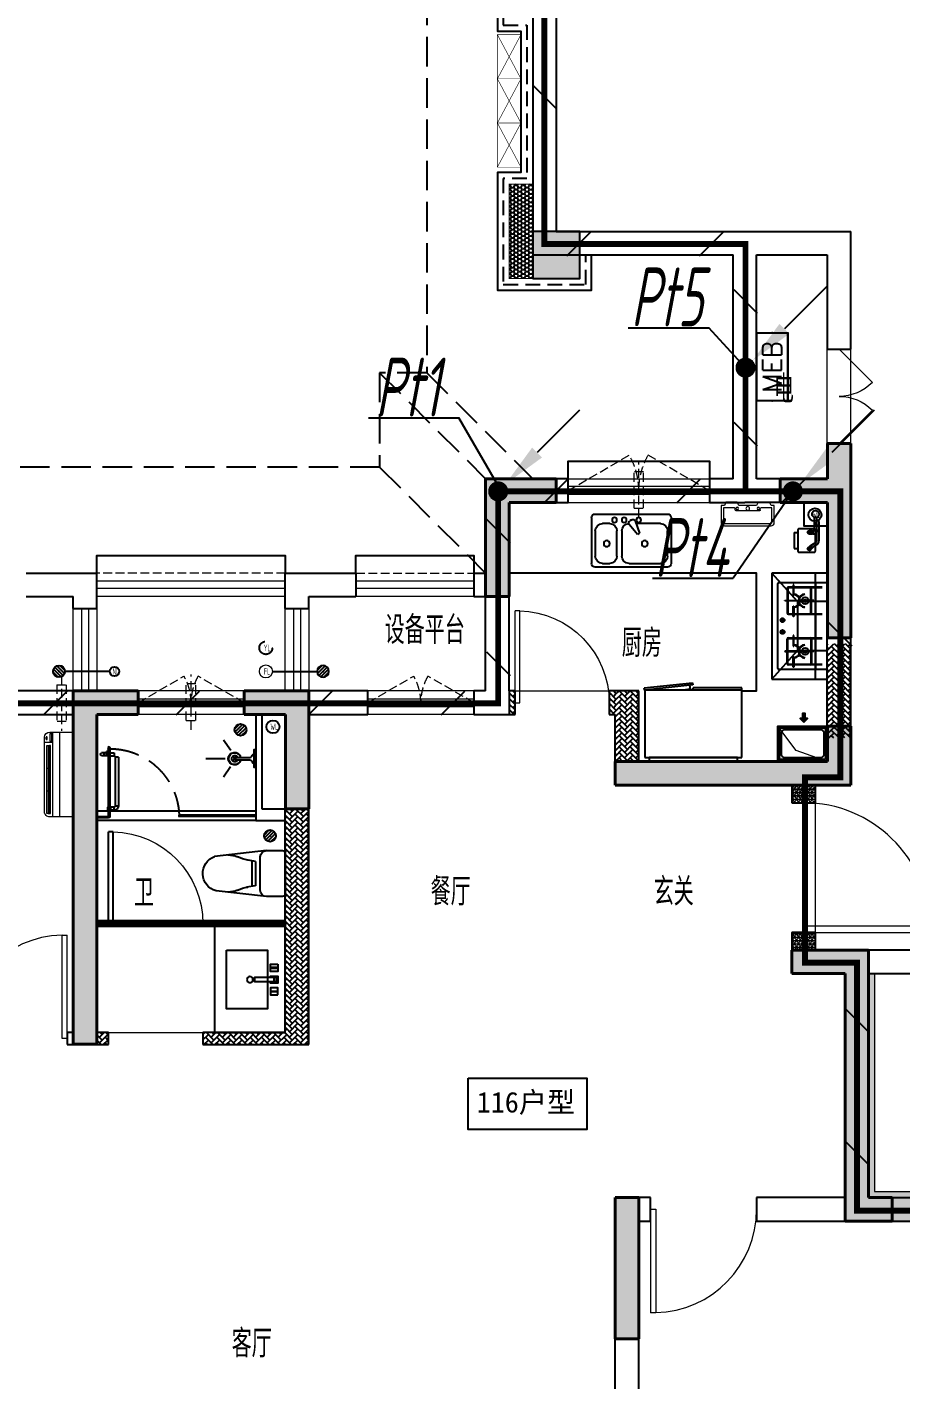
# Model space of a CAD drawing. Extents: x 3753737 to 4713801, y -857380 to 24339.
# Drawn here: x 4557557 to 4564974, y -772134 to -760651 of the extents above; entities that cross this region are included whole.
import ezdxf
from ezdxf.enums import TextEntityAlignment as Align

# ---------------------------------------------------------------- set-up
doc = ezdxf.new("R2010")
doc.units = 0
doc.header["$LTSCALE"] = 1000
doc.header["$MEASUREMENT"] = 0
for name, pattern in [('CENTER2', [1.125, 0.75, -0.125, 0.125, -0.125]), ('DASH', [0.35, 0.25, -0.1]), ('HIDDEN', [0.375, 0.25, -0.125])]:
    doc.linetypes.add(name, pattern=pattern)
doc.layers.get('0').update_dxf_attribs({"linetype": 'CONTINUOUS'})
for name, color, linetype in [('!!电气', 1, 'CONTINUOUS'), ('AH-FURNITURE', 1, 'CONTINUOUS'), ('CURTWALL', 4, 'CONTINUOUS'), ('DIM-照明', 7, 'CONTINUOUS'), ('EQUIP-照明', 3, 'CONTINUOUS'), ('IP-bath&kitchen-JOHNSON', 4, 'CONTINUOUS'), ('LVTRY', 252, 'CONTINUOUS'), ('LWIRE', 4, 'CONTINUOUS'), ('P-bath&kitchen-JOHNSON', 4, 'CONTINUOUS'), ('SHTLN', 4, 'CONTINUOUS'), ('VPIPE-中水', 122, 'CONTINUOUS'), ('VPIPE-凝结', 150, 'CONTINUOUS'), ('VPIPE-雨水', 4, 'DASH'), ('WALL', 252, 'CONTINUOUS'), ('WIRE-接地', 2, 'CONTINUOUS'), ('保温', 6, 'CONTINUOUS'), ('卫生间', 6, 'CONTINUOUS'), ('建筑-排气道', 252, 'CONTINUOUS'), ('看线', 185, 'CONTINUOUS'), ('立面-看线', 251, 'CONTINUOUS'), ('设备', 253, 'CONTINUOUS')]:
    doc.layers.add(name, color=color, linetype=linetype)
for name, color, linetype, lineweight in [('COLUMN', 252, 'CONTINUOUS', 40), ('PUB_HATCH', 8, 'CONTINUOUS', 9), ('PUB_TEXT', 7, 'CONTINUOUS', 20), ('VPIPE-废水', 31, 'TG_F', 18), ('WINDOW', 146, 'CONTINUOUS', 20), ('填充', 251, 'CONTINUOUS', 5), ('平面-栏杆', 56, 'CONTINUOUS', 15), ('平面-看线', 252, 'CONTINUOUS', 15), ('平面-空调室内机', 176, 'CONTINUOUS', 9), ('平面-空调预留孔', 252, 'CONTINUOUS', 15), ('立面-洞口示意', 252, 'CONTINUOUS', 13)]:
    doc.layers.add(name, color=color, linetype=linetype, lineweight=lineweight)
doc.styles.add('_TEL_DIM', font='SIMPLEX', dxfattribs={"width": 0.8, "height": 3.5, "bigfont": 'HZTXT'})
doc.styles.add('DIM_FONT', font='SIMPLEX', dxfattribs={"width": 0.7, "bigfont": 'GBCBIG'})
doc.styles.add('HZTXT', font='gbeitc.shx', dxfattribs={"width": 0.8, "height": 400, "bigfont": 'hztxt.shx'})
doc.styles.get("Standard").update_dxf_attribs({"font": 'gbenor.shx', "bigfont": 'gbcbig.shx'})
doc.styles.add('TG_LINETYPE', font='SIMPLEX', dxfattribs={"width": 0.8, "height": 3, "bigfont": 'HZTXT'})
doc.styles.add('黑体', font='simhei.ttf')
doc.linetypes.add('TG_F', pattern='A,2,-0.3,["F",TG_LINETYPE,S=0.1,R=0,X=-0.23,Y=-0.15],0', length=2.3)
pattern_1 = [(45, (0, 0), (0, 47.4157523), [100.584, -33.528]), (135, (23.708, 23.708), (3e-15, 47.4157523), [100.584, -33.528])]
pattern_2 = [(90, (0, 0), (-16.49778, 1e-15), [9.525, -19.05]), (210, (0, 0), (8.24889, -14.2874966), [9.525, -19.05]), (150, (6e-16, 9.525), (-8.24889, -14.2874966), [9.525, -19.05])]

# ---------------------------------------------------------------- blocks, each defined once
blk = doc.blocks.new('$lvtry$00000171')
for p, q in [((-74, 11), (-11, 74)), ((-70, -27), (27, 70)), ((-53, -53), (53, 53)), ((-27, -70), (70, 27)), ((11, -74), (74, -11))]:
    blk.add_line(p, q)
blk.add_circle((0, 0), 75)
blk.add_point((0, 0))
blk = doc.blocks.new('DSGDFGF')
blk.add_hatch(color=252).paths.add_polyline_path([(677792, 343576), (677791, 343579), (677783, 343575), (677784, 343572)])
at = {"color": 252}
for p, q in [((677781, 343575), (677793, 343580)), ((677782, 343575), (677782, 343575)), ((677782, 343575), (677784, 343572)), ((677793, 343568), (677782, 343568)), ((677793, 343567), (677782, 343567)), ((677782, 343567), (677782, 343547)), ((677782, 343559), (677784, 343558)), ((677784, 343572), (677793, 343576)), ((677787, 343578), (677787, 343539)), ((677791, 343579), (677793, 343580)), ((677791, 343579), (677793, 343576)), ((677793, 343559), (677791, 343558)), ((677792, 343567), (677792, 343545)), ((677784, 343558), (677782, 343558)), ((677791, 343558), (677793, 343558)), ((676469, 342807), (676404, 342872)), ((676472, 342832), (676429, 342875)), ((676415, 342776), (676373, 342818)), ((676441, 342779), (676376, 342844)), ((676458, 342790), (676387, 342861)), ((677752, 342860), (677792, 342860)), ((677752, 342080), (677752, 342860)), ((677792, 342080), (677792, 342860)), ((676292, 342675), (676292, 342335)), ((676452, 342700), (676317, 342700)), ((676452, 342700), (676892, 342650)), ((676505, 342363), (676505, 342647)), ((676544, 342608), (676622, 342622)), ((676544, 342608), (676544, 342402)), ((676576, 342614), (676576, 342396)), ((676317, 342310), (676452, 342310)), ((676452, 342310), (676879, 342359)), ((676544, 342402), (676622, 342388)), ((677792, 342080), (677752, 342080))]:
    blk.add_line(p, q, dxfattribs=at)
for points in [[(676792, 341855), (676442, 341855), (676442, 341356), (676792, 341356)], [(676357, 341735), (676357, 341675), (676417, 341675), (676417, 341735)], [(676412, 341708), (676412, 341702), (676362, 341702), (676362, 341708)], [(676387, 341585), (676387, 341625), (676367, 341625), (676367, 341585)], [(676387, 341625), (676387, 341585), (676552, 341585), (676552, 341625)], [(676357, 341475), (676357, 341535), (676417, 341535), (676417, 341475)], [(676412, 341502), (676412, 341508), (676362, 341508), (676362, 341502)]]:
    blk.add_lwpolyline(points, close=True, dxfattribs=at)
blk.add_lwpolyline([(676417, 341625), (676417, 341635), (676357, 341635), (676357, 341575), (676417, 341575), (676417, 341585)], dxfattribs=at)
blk.add_circle((676593, 341605), 26, dxfattribs=at)
for centre, radius, start, end in [((677781, 343574), 1, 111.5266, 175.7652), ((677801, 343574), 20.5, 177.9915, 196.9003), ((677793, 343562), 13.5, 155.1524, 208.9779), ((677782, 343574), 0.5, 112.733, 178.0542), ((677801, 343574), 19.5, 177.4658, 196.2484), ((677796, 343562), 14.6, 161.8973, 193.7147), ((677816, 343571), 24, 160.7609, 187.0487), ((677793, 343579), 0.5, 340.7609, 112.533), ((677793, 343579), 1.17, 340.0401, 112.533), ((677814, 343571), 20.6, 160.0401, 190.8473), ((677781, 343562), 13.4, 330.1502, 25.0815), ((677781, 343562), 12.4, 343.9451, 21.3478), ((677791, 343560), 9.42, 188.0154, 204.2283), ((677782, 343556), 0.5, 208.9779, 24.2283), ((677781, 343561), 11.7, 335.4186, 349.5177), ((677792, 343555), 0.5, 155.4186, 330.1502), ((676317, 342675), 25, 90, 180), ((676452, 342647), 53.3, 0, 90), ((676566, 342910), 294, 278.5172, 296.4631), ((676779, 342439), 224, 90, 111.4798), ((676840, 342506), 153, 285.0773, 70.1181), ((676317, 342335), 25, 180, 270), ((676452, 342363), 53.3, 270, 0), ((676566, 342100), 294, 63.5369, 81.4828), ((676779, 342572), 224, 248.5202, 270)]:
    blk.add_arc(centre, radius, start, end, dxfattribs=at)
at = {"color": 252, "lineweight": 13}
blk.add_arc((677772, 342080), 780, 91.4693, 180, dxfattribs=at)
at = {"color": 252, "extrusion": (0, 0, -1)}
blk.add_ellipse((676422, 342825), major_axis=(-35.4, 35.4), ratio=1, start_param=5.497787, end_param=11.780972, dxfattribs=at)
at = {"color": 252}
blk.add_open_spline([(677782, 343547), (677783, 343546), (677785, 343545), (677788, 343549), (677791, 343547), (677792, 343545)], degree=3, knots=[0, 0, 0, 0, 3.066329, 6.218313, 11.124135, 11.124135, 11.124135, 11.124135], dxfattribs=at)
blk.add_point((676422, 342825), dxfattribs=at)
at = {"layer": 'CURTWALL', "color": 252}
for p, q in [((676292, 342105), (677892, 342105)), ((676292, 342105), (676292, 342055)), ((676292, 342089), (677892, 342089)), ((676292, 342072), (677892, 342072)), ((677892, 342105), (677892, 342055)), ((676292, 342055), (677892, 342055))]:
    blk.add_line(p, q, dxfattribs=at)
at = {"layer": 'IP-bath&kitchen-JOHNSON', "color": 252}
for p, q in [((676492, 343855), (676492, 343055)), ((676542, 343855), (676542, 342955)), ((676755, 343549), (676817, 343638)), ((676542, 343554), (676542, 343407)), ((676716, 343491), (676592, 343491)), ((676716, 343470), (676592, 343470)), ((676804, 343480), (676967, 343480)), ((676756, 343412), (676817, 343323)), ((676492, 343055), (676292, 343055)), ((676542, 343035), (677892, 343035)), ((676542, 343000), (677192, 343000)), ((676542, 342990), (677192, 342990)), ((677192, 342990), (677192, 343000)), ((677892, 342990), (677792, 342990)), ((677792, 342980), (677792, 342990)), ((676542, 342955), (676292, 342955)), ((676542, 342955), (677892, 342955)), ((677892, 342980), (677792, 342980))]:
    blk.add_line(p, q, dxfattribs=at)
blk.add_lwpolyline([(676542, 343554), (676558, 343554), (676558, 343407), (676542, 343407)], dxfattribs=at)
for points in [[(676573, 343507, 0.364142), (676558, 343518, 0.020495)], [(676573, 343454, -0.364142), (676558, 343443, -0.020495)], [(676592, 343491, -0.21439), (676573, 343507, -7.649644)], [(676592, 343470, 0.214893), (676573, 343454, 7.649644)]]:
    blk.add_lwpolyline(points, format="xyb", dxfattribs=at)
blk.add_arc((676716, 343480), 10.5, 270.0085, 90.0085, dxfattribs=at)
for centre, major_axis, ratio, start_param, end_param in [((676724, 343480), (0, 53.6), 0.987577, 1.76809, 7.656688), ((676721, 343480), (0, -51), 0.990052, -1.36297, 4.504563), ((676720, 343480), (0, -26.8), 0.994812, -1.167677, 4.309269), ((676707, 343493), (-1.43, 0), 0.85, 4.712389, 10.995574), ((676707, 343468), (-1.43, 0), 0.85, -1.570796, 4.712389), ((676732, 343493), (-1.43, 0), 0.85, 4.712389, 10.995574), ((676732, 343468), (-1.43, 0), 0.85, 4.712389, 10.995574)]:
    blk.add_ellipse(centre, major_axis=major_axis, ratio=ratio, start_param=start_param, end_param=end_param, dxfattribs=at)
at = {"layer": 'LVTRY', "color": 252}
for p, q in [((676292, 341155), (676292, 342055)), ((676292, 342055), (676892, 342055)), ((676892, 342055), (676892, 341155)), ((676892, 341155), (676292, 341155))]:
    blk.add_line(p, q, dxfattribs=at)
at = {"layer": 'P-bath&kitchen-JOHNSON', "color": 252}
for p, q in [((677792, 343567), (677782, 343567)), ((677782, 343567), (677782, 342980)), ((677792, 342980), (677792, 343567)), ((677709, 343494), (677709, 343078)), ((677709, 343494), (677735, 343494)), ((677735, 343494), (677735, 343078)), ((677745, 343529), (677745, 343504)), ((677777, 343529), (677745, 343529)), ((677777, 343504), (677745, 343504)), ((677782, 343542), (677789, 343542)), ((677782, 343512), (677782, 343542)), ((677782, 343512), (677789, 343512)), ((677785, 343542), (677787, 343540)), ((677785, 343523), (677785, 343542)), ((677785, 343531), (677785, 343512)), ((677785, 343512), (677787, 343515)), ((677787, 343525), (677787, 343540)), ((677787, 343525), (677787, 343515)), ((677789, 343542), (677790, 343541)), ((677789, 343540), (677789, 343542)), ((677789, 343515), (677789, 343512)), ((677789, 343512), (677790, 343514)), ((677790, 343540), (677790, 343541)), ((677790, 343515), (677790, 343514)), ((677799, 343529), (677853, 343529)), ((677799, 343504), (677853, 343504)), ((677804, 343542), (677807, 343542)), ((677804, 343542), (677804, 343512)), ((677804, 343512), (677807, 343512)), ((677807, 343542), (677809, 343540)), ((677807, 343542), (677807, 343525)), ((677807, 343512), (677807, 343530)), ((677807, 343512), (677809, 343515)), ((677809, 343515), (677809, 343540)), ((677830, 343504), (677830, 343529)), ((677709, 343078), (677735, 343078)), ((677745, 343042), (677745, 343068)), ((677745, 343068), (677777, 343068)), ((677745, 343042), (677777, 343042)), ((677779, 343070), (677777, 343068)), ((677777, 343068), (677777, 343042)), ((677779, 343040), (677777, 343042)), ((677779, 343070), (677779, 343040)), ((677782, 343070), (677779, 343070)), ((677782, 343040), (677779, 343040)), ((677782, 343070), (677782, 343040)), ((677793, 343070), (677796, 343070)), ((677793, 343040), (677793, 343070)), ((677793, 343040), (677796, 343040)), ((677796, 343040), (677796, 343070)), ((677796, 343070), (677798, 343068)), ((677798, 343042), (677798, 343068)), ((677782, 342980), (677792, 342980))]:
    blk.add_line(p, q, dxfattribs=at)
at = {"layer": 'P-bath&kitchen-JOHNSON', "color": 252, "linetype": 'DASH'}
blk.add_arc((677779, 342978), 586, 89.7967, 179.3922, dxfattribs=at)
at = {"layer": 'P-bath&kitchen-JOHNSON', "color": 252}
blk.add_arc((677845, 343517), 15.3, 304.053, 55.9616, dxfattribs=at)
for centre, major_axis, start_param, end_param in [((677745, 343494), (0, 10.4), 0, 1.570796), ((677745, 343078), (0, 35.7), 1.570796, 3.141593), ((677745, 343078), (0, 10.4), 1.570796, 3.141593)]:
    blk.add_ellipse(centre, major_axis=major_axis, ratio=1, start_param=start_param, end_param=end_param, dxfattribs=at)
at = {"layer": 'LVTRY', "color": 252, "xscale": -0.6666666667107826, "yscale": 0.6666666667107826}
blk.add_blockref('$lvtry$00000171', (676672, 343725), dxfattribs=at)
blk = doc.blocks.new('rtyg7uyhg')
at = {"layer": 'LVTRY'}
for p, q in [((194235, 45489), (193621, 45489)), ((193590, 45458), (193590, 45069)), ((193682, 45407), (193888, 45407)), ((193896, 45430), (193858, 45326)), ((193875, 45316), (193946, 45401)), ((193926, 45440), (193940, 45432)), ((194112, 45407), (194173, 45407)), ((194265, 45069), (194265, 45458)), ((193621, 45131), (193621, 45346)), ((193858, 45326), (193875, 45316)), ((194010, 45346), (194010, 45131)), ((194051, 45131), (194051, 45346)), ((194235, 45346), (194235, 45131)), ((193621, 45039), (194235, 45039)), ((193948, 45069), (193682, 45069)), ((194173, 45069), (194112, 45069))]:
    blk.add_line(p, q, dxfattribs=at)
for centre, radius in [((193866, 45438), 20.5), ((193989, 45438), 20.5), ((194071, 45438), 20.5), ((193815, 45238), 25.6), ((194137, 45238), 25.6)]:
    blk.add_circle(centre, radius, dxfattribs=at)
for centre, radius, start, end in [((193621, 45458), 30.7, 90, 180), ((194235, 45458), 30.7, 360, 90), ((193682, 45346), 61.4, 90, 180), ((193916, 45423), 20.5, 60, 159.4623), ((193930, 45414), 20.5, 320.5377, 60), ((193948, 45346), 61.4, 360, 90), ((194112, 45346), 61.4, 90, 180), ((194173, 45346), 61.4, 360, 90), ((193682, 45131), 61.4, 180, 270), ((193948, 45131), 61.4, 270, 360), ((194112, 45131), 61.4, 180, 270), ((194173, 45131), 61.4, 270, 360), ((193621, 45069), 30.7, 180, 270), ((194235, 45069), 30.7, 270, 360)]:
    blk.add_arc(centre, radius, start, end, dxfattribs=at)
at = {"layer": 'LVTRY', "style": 'DIM_FONT', "width": 0.8, "flags": 9}
for tag in ['YSIZE', 'XSIZE']:
    blk.add_attdef(tag, (193928, 45488), '', height=0.5, rotation=90, dxfattribs=at)
blk = doc.blocks.new('A$C60D053AF')
at = {"layer": 'AH-FURNITURE', "color": 8}
for p, q in [((233, -90), (128, -90)), ((233, -110), (128, -110)), ((193, -71), (328, -71)), ((193, -91), (328, -91)), ((342, -97), (370, -143)), ((356, -83), (384, -129)), ((245, -129), (245, -122)), ((265, -129), (265, -122)), ((255, -281), (255, -251)), ((255, -281), (393, -281)), ((393, -281), (393, -251))]:
    blk.add_line(p, q, dxfattribs=at)
for points in [[(170, -68, 1), (170, -94), (193, -94), (193, -68)], [(234, -251), (414, -251, 0.414214), (424, -241), (424, -111, 0.414214), (414, -101), (234, -101, 0.414214), (224, -111), (224, -241, 0.414214)], [(268, -122), (268, -107, 0.414214), (248, -87), (233, -87), (233, -113), (242, -113), (242, -122)], [(242, -152, 1), (268, -152), (268, -129), (242, -129)], [(384, -161, 1), (402, -143), (386, -127), (368, -145)]]:
    blk.add_lwpolyline(points, format="xyb", close=True, dxfattribs=at)
for centre, radius in [((100, -100), 30), ((255, -152), 15), ((255, -152), 10), ((393, -152), 15), ((393, -152), 10)]:
    blk.add_circle(centre, radius, dxfattribs=at)
for radius in [40, 20]:
    blk.add_arc((328, -111), radius, 45, 90, dxfattribs=at)
blk = doc.blocks.new('A-Kitchen-7')
at = {"layer": 'LVTRY'}
for p, q in [((-519, 780), (-7, 834)), ((-515, 756), (-519, 780)), ((-4, 811), (-515, 756)), ((515, 756), (-515, 756)), ((-515, 756), (-515, 40)), ((-486, 761), (-485, 756)), ((-29, 767), (-112, 756)), ((-29, 767), (-35, 806)), ((-7, 834), (-4, 811)), ((515, 780), (0, 780)), ((0, 756), (0, 780)), ((515, 756), (515, 780)), ((515, 40), (515, 756)), ((-515, 40), (515, 40))]:
    blk.add_line(p, q, dxfattribs=at)
blk.add_lwpolyline([(-469, 40), (-469, 0), (469, 0), (469, 40)], close=True, dxfattribs=at)
blk = doc.blocks.new('FRSDFDGDGDRGDR')
at = {"layer": '平面-空调预留孔', "color": 252}
for p, q in [((699612, 775044), (699612, 775441)), ((699619, 775448), (699746, 775448)), ((699746, 775448), (699746, 775355)), ((699720, 775342), (699720, 775143)), ((699727, 775349), (699740, 775349)), ((699727, 775136), (699740, 775136)), ((699746, 775130), (699746, 775037)), ((699746, 775037), (699619, 775037))]:
    blk.add_line(p, q, dxfattribs=at)
blk.add_lwpolyline([(699766, 775167), (699793, 775154), (699793, 775057), (699766, 775044), (699766, 775018), (699619, 775018, -0.414214), (699593, 775044), (699593, 775441, -0.414214), (699619, 775468), (699766, 775468), (699766, 775441), (699793, 775428), (699793, 775332), (699766, 775318)], format="xyb", close=True, dxfattribs=at)
for centre, radius in [((699740, 775332), 10.6), ((699740, 775243), 15.8), ((699740, 775154), 10.6)]:
    blk.add_circle(centre, radius, dxfattribs=at)
for centre, start, end in [((699619, 775441), 90, 180), ((699727, 775342), 90, 180), ((699740, 775355), 270, 360), ((699727, 775143), 180, 270), ((699740, 775130), 0, 90), ((699619, 775044), 180, 270)]:
    blk.add_arc(centre, 6.6, start, end, dxfattribs=at)
blk = doc.blocks.new('*U136')
h = blk.add_hatch(color=5)
h.set_gradient(color1=(0, 0, 255), rotation=180, tint=1)
h.paths.add_polyline_path([(0, 0), (-6.35, -6.35), (-6.35, -2.159), (-15, -2.159), (-15, 2.159), (-6.35, 2.159), (-6.35, 6.35)])
at = {"color": 0, "linetype": 'Continuous'}
blk.add_lwpolyline([(0, 0), (-6.35, -6.35), (-6.35, -2.159), (-15, -2.159), (-15, 2.159), (-6.35, 2.159), (-6.35, 6.35)], close=True, dxfattribs=at)
blk = doc.blocks.new('GDGDRGDRGRD')
at = {"layer": 'PUB_HATCH'}
blk.add_hatch(color=252, dxfattribs=at).paths.add_polyline_path([(430320, 370174), (430320, 370444), (430180, 370444), (430180, 370429), (430285, 370429), (430305, 370409), (430305, 370209), (430285, 370189), (429965, 370189), (429945, 370209), (429945, 370409), (429965, 370429), (430070, 370429), (430070, 370444), (429930, 370444), (429930, 370174)])
at = {"layer": 'LVTRY', "color": 251}
for p, q in [((430081, 371515), (429865, 371758)), ((430335, 371758), (429865, 371758)), ((429865, 371758), (429865, 370858)), ((430235, 370858), (430235, 371758)), ((430335, 371515), (430081, 371515)), ((430081, 371515), (430081, 371100)), ((429865, 370858), (430081, 371100)), ((430081, 371100), (430335, 371100)), ((429865, 370858), (430335, 370858))]:
    blk.add_line(p, q, dxfattribs=at)
at = {"layer": 'LVTRY'}
for p, q in [((429915, 370948), (429915, 371668)), ((429925, 371678), (430325, 371678)), ((429995, 371628), (429995, 371418)), ((430000, 371628), (430000, 371418)), ((430290, 371638), (430005, 371638)), ((430290, 371633), (430005, 371633)), ((430045, 371658), (430045, 371568)), ((430050, 371658), (430045, 371658)), ((430050, 371568), (430050, 371658)), ((430195, 371418), (430195, 371628)), ((430200, 371418), (430200, 371628)), ((430235, 371668), (430235, 370948)), ((429975, 371526), (430102, 371526)), ((429975, 371521), (429975, 371526)), ((430102, 371521), (429975, 371521)), ((430045, 371568), (430050, 371568)), ((430045, 371388), (430045, 371478)), ((430045, 371478), (430050, 371478)), ((430050, 371478), (430050, 371388)), ((430220, 371526), (430092, 371526)), ((430092, 371526), (430092, 371521)), ((430092, 371521), (430220, 371521)), ((430102, 371526), (430102, 371521)), ((430220, 371521), (430220, 371526)), ((430235, 371100), (430235, 371515)), ((429935, 371358), (429974, 371358)), ((429955, 371339), (429955, 371378)), ((430005, 371413), (430290, 371413)), ((430005, 371408), (430290, 371408)), ((430050, 371388), (430045, 371388)), ((429935, 371258), (429974, 371258)), ((429955, 371239), (429955, 371278)), ((429995, 370988), (429995, 371198)), ((430000, 370988), (430000, 371198)), ((430005, 371208), (430290, 371208)), ((430005, 371203), (430290, 371203)), ((430045, 371228), (430045, 371138)), ((430050, 371228), (430045, 371228)), ((430045, 371138), (430050, 371138)), ((430050, 371138), (430050, 371228)), ((430195, 371198), (430195, 370988)), ((430200, 371198), (430200, 370988)), ((430102, 371096), (429975, 371096)), ((429975, 371096), (429975, 371091)), ((429975, 371091), (430102, 371091)), ((430045, 370958), (430045, 371048)), ((430045, 371048), (430050, 371048)), ((430050, 371048), (430050, 370958)), ((430092, 371091), (430092, 371096)), ((430092, 371096), (430220, 371096)), ((430220, 371091), (430092, 371091)), ((430102, 371091), (430102, 371096)), ((430220, 371096), (430220, 371091)), ((430325, 370938), (429925, 370938)), ((430290, 370983), (430005, 370983)), ((430290, 370978), (430005, 370978)), ((430050, 370958), (430045, 370958))]:
    blk.add_line(p, q, dxfattribs=at)
at = {"layer": 'LVTRY', "color": 252}
for p, q in [((430070, 370429), (430070, 370444)), ((430180, 370429), (430180, 370444))]:
    blk.add_line(p, q, dxfattribs=at)
at = {"layer": 'LVTRY'}
blk.add_lwpolyline([(429609, 370758), (429735, 370758), (429735, 371758), (427635, 371758)], dxfattribs=at)
at = {"layer": 'LVTRY', "color": 252}
for points in [[(430335, 370159), (429915, 370159), (429915, 370459), (430335, 370459)], [(430320, 370174), (429930, 370174), (429930, 370444), (430320, 370444)], [(429965, 370429), (430285, 370429), (430305, 370409), (430305, 370209), (430285, 370189), (429965, 370189), (429945, 370209), (429945, 370409), (429965, 370429)]]:
    blk.add_lwpolyline(points, close=True, dxfattribs=at)
at = {"layer": 'LVTRY'}
for centre, radius in [((430147, 371523), 29.7), ((430147, 371523), 11.7), ((429955, 371358), 17), ((429955, 371258), 17), ((430147, 371093), 29.7), ((430147, 371093), 11.7)]:
    blk.add_circle(centre, radius, dxfattribs=at)
for centre, radius, start, end in [((429925, 371668), 10, 90, 180), ((430005, 371628), 10, 90, 180), ((430005, 371628), 5, 90, 180), ((430047, 371523), 56.7, 2.2742, 87.7258), ((430147, 371523), 56.7, 92.2742, 177.7258), ((430190, 371628), 10, 0, 90), ((430190, 371628), 5, 0, 90), ((430225, 371668), 10, 0, 90), ((430047, 371523), 52.2, 2.4704, 87.5296), ((430047, 371523), 56.7, 272.2742, 357.7258), ((430047, 371523), 52.2, 272.4704, 357.5296), ((430147, 371523), 56.7, 182.2742, 267.7258), ((430147, 371523), 52.2, 92.4704, 177.5296), ((430147, 371523), 52.2, 182.4704, 267.5296), ((430005, 371418), 10, 180, 270), ((430005, 371418), 5, 180, 270), ((430190, 371418), 5, 270, 0), ((430190, 371418), 10, 270, 0), ((430005, 371198), 10, 90, 180), ((430005, 371198), 5, 90, 180), ((430047, 371093), 56.7, 2.2742, 87.7258), ((430047, 371093), 52.2, 2.4704, 87.5296), ((430147, 371093), 56.7, 92.2742, 177.7258), ((430147, 371093), 52.2, 92.4704, 177.5296), ((430190, 371198), 10, 0, 90), ((430190, 371198), 5, 0, 90), ((430047, 371093), 56.7, 272.2742, 357.7258), ((430047, 371093), 52.2, 272.4704, 357.5296), ((430147, 371093), 56.7, 182.2742, 267.7258), ((430147, 371093), 52.2, 182.4704, 267.5296), ((429925, 370948), 10, 180, 270), ((430005, 370988), 10, 180, 270), ((430005, 370988), 5, 180, 270), ((430190, 370988), 5, 270, 0), ((430190, 370988), 10, 270, 0), ((430225, 370948), 10, 270, 0)]:
    blk.add_arc(centre, radius, start, end, dxfattribs=at)
at = {"layer": '立面-洞口示意', "color": 252}
blk.add_lwpolyline([(430335, 370159), (430071, 370253), (429915, 370459)], dxfattribs=at)
at = {"xscale": -1, "rotation": 270}
blk.add_blockref('FRSDFDGDGDRGDR', (-345583, -327434), dxfattribs=at)
at = {"rotation": 270}
blk.add_blockref('A$C60D053AF', (430335, 372358), dxfattribs=at)
at = {"xscale": -1}
blk.add_blockref('rtyg7uyhg', (622600, 326770), dxfattribs=at)
at = {"layer": 'LVTRY', "color": 1, "extrusion": (0, 0, -1), "xscale": -0.7999999999883585, "yscale": 0.7999999999883585, "zscale": -0.7999999999883585}
blk.add_blockref('A-Kitchen-7', (-429197, 370159), dxfattribs=at)
at = {"layer": '建筑-排气道', "xscale": -5, "yscale": 5, "zscale": 5, "rotation": 90}
blk.add_blockref('*U136', (430135, 370491), dxfattribs=at)
blk = doc.blocks.new('GFDGFSDFGD')
at = {"layer": 'PUB_HATCH'}
for points in [[(431617, 374624), (431617, 373474), (431817, 373474), (431817, 375124), (431617, 375124), (431617, 374824), (431217, 374824), (431217, 374624)], [(429316, 374824), (428717, 374824), (428717, 373824), (428917, 373824), (428917, 374624), (429316, 374624)], [(425767, 373024), (425217, 373024), (425217, 370024), (425417, 370024), (425417, 372824), (425767, 372824)], [(426667, 373024), (426667, 372824), (427017, 372824), (427017, 372024), (427217, 372024), (427217, 373024)], [(429816, 372423), (429817, 372224), (431817, 372224), (431817, 372724), (431617, 372724), (431617, 372424), (430017, 372424)], [(431967, 370824), (431317, 370824), (431317, 370624), (431767, 370624), (431767, 368524), (432167, 368524), (432167, 368724), (431967, 368724)], [(429817, 368724), (429817, 367524), (430017, 367524), (430017, 368724)]]:
    blk.add_hatch(color=256, dxfattribs=at).paths.add_polyline_path(points)
at = {"layer": 'COLUMN', "color": 252}
for p, q in [((431817, 375124), (431617, 375124)), ((431617, 375124), (431617, 374824)), ((431817, 373474), (431817, 375124)), ((429316, 374824), (428717, 374824)), ((428717, 374824), (428717, 373824)), ((429316, 374624), (429316, 374824)), ((431617, 374824), (431217, 374824)), ((431217, 374824), (431217, 374624)), ((428917, 373824), (428917, 374624)), ((428917, 374624), (429316, 374624)), ((431217, 374624), (431617, 374624)), ((431617, 374624), (431617, 373474)), ((428717, 373824), (428917, 373824)), ((431617, 373474), (431817, 373474)), ((425767, 373024), (425217, 373024)), ((425217, 373024), (425217, 370024)), ((425767, 372824), (425767, 373024)), ((426667, 373024), (426667, 372824)), ((427217, 373024), (426667, 373024)), ((427217, 372024), (427217, 373024)), ((425417, 370024), (425417, 372824)), ((425417, 372824), (425767, 372824)), ((426667, 372824), (427017, 372824)), ((427017, 372824), (427017, 372024)), ((431817, 372724), (431617, 372724)), ((431617, 372724), (431617, 372424)), ((431817, 372224), (431817, 372724)), ((430017, 372424), (429816, 372423)), ((429816, 372423), (429817, 372224)), ((431617, 372424), (430017, 372424)), ((429817, 372224), (431817, 372224)), ((427017, 372024), (427217, 372024)), ((431967, 370824), (431317, 370824)), ((431317, 370824), (431317, 370624)), ((431967, 368724), (431967, 370824)), ((431317, 370624), (431767, 370624)), ((431767, 370624), (431767, 368524)), ((425217, 370024), (425417, 370024)), ((429817, 368724), (429817, 367524)), ((430017, 368724), (429817, 368724)), ((430017, 367524), (430017, 368724)), ((432167, 368724), (431967, 368724)), ((432167, 368524), (432167, 368724)), ((431767, 368524), (432167, 368524)), ((429817, 367524), (430017, 367524))]:
    blk.add_line(p, q, dxfattribs=at)
blk = doc.blocks.new('GDFGDGRD')
at = {"layer": '保温', "linetype": 'ByBlock', "ltscale": 10}
h = blk.add_hatch(dxfattribs=at)
h.set_pattern_fill('AR-HBONE', color=251, scale=55)
h.set_pattern_definition(pattern_1)
h.paths.add_polyline_path([(431617, 372624), (431817, 372624), (431817, 373424), (431617, 373424)])
h = blk.add_hatch(dxfattribs=at)
h.set_pattern_fill('AR-HBONE', color=251, scale=55)
h.set_pattern_definition(pattern_1)
h.paths.add_polyline_path([(428967, 372824), (428967, 373024), (428917, 373024), (428917, 372824)])
h = blk.add_hatch(dxfattribs=at)
h.set_pattern_fill('AR-HBONE', color=251, scale=55)
h.set_pattern_definition(pattern_1)
h.paths.add_polyline_path([(429817, 372824), (429817, 373024), (429767, 373024), (429767, 372824)])
h = blk.add_hatch(dxfattribs=at)
h.set_pattern_fill('AR-HBONE', color=251, scale=55)
h.set_pattern_definition(pattern_1)
h.paths.add_polyline_path([(430018, 372424), (430017, 373024), (429817, 373024), (429818, 372424)])
at = {"layer": '保温', "linetype": 'Continuous', "ltscale": 10}
h = blk.add_hatch(dxfattribs=at)
h.set_pattern_fill('HEX', color=251, scale=10, angle=90, style=0)
h.set_pattern_definition(pattern_2)
h.paths.add_polyline_path([(431317, 372074), (431517, 372074), (431517, 372224), (431317, 372224)])
at = {"layer": '保温', "linetype": 'ByBlock', "ltscale": 10}
h = blk.add_hatch(dxfattribs=at)
h.set_pattern_fill('AR-HBONE', color=251, scale=55)
h.set_pattern_definition(pattern_1)
h.paths.add_polyline_path([(427217, 370024), (427217, 372024), (427017, 372024), (427017, 370024)])
at = {"layer": '保温', "linetype": 'Continuous', "ltscale": 10}
h = blk.add_hatch(dxfattribs=at)
h.set_pattern_fill('HEX', color=251, scale=10, angle=90, style=0)
h.set_pattern_definition(pattern_2)
h.paths.add_polyline_path([(431317, 370824), (431517, 370824), (431517, 370974), (431317, 370974)])
at = {"layer": '保温', "linetype": 'ByBlock', "ltscale": 10}
h = blk.add_hatch(dxfattribs=at)
h.set_pattern_fill('AR-HBONE', color=251, scale=55)
h.set_pattern_definition(pattern_1)
h.paths.add_polyline_path([(425517, 370024), (425517, 370124), (425417, 370124), (425417, 370024)])
h = blk.add_hatch(dxfattribs=at)
h.set_pattern_fill('AR-HBONE', color=251, scale=55)
h.set_pattern_definition(pattern_1)
h.paths.add_polyline_path([(427017, 370024), (427017, 370124), (426317, 370124), (426317, 370024)])
at = {"layer": '保温', "linetype": 'Continuous', "ltscale": 10}
h = blk.add_hatch(dxfattribs=at)
h.set_pattern_fill('HEX', color=251, scale=10, angle=90, style=0)
h.set_pattern_definition([(90, (-70765.891, -151624.736), (-16.49778, 1e-15), [9.525, -19.05]), (210, (-70765.891, -151624.736), (8.24889, -14.2874966), [9.525, -19.05]), (150, (-70765.891, -151615.211), (-8.24889, -14.2874966), [9.525, -19.05])])
h.paths.add_polyline_path([(434067, 368524), (434067, 368724), (432167, 368724), (432167, 368524)])
at = {"layer": '保温', "color": 251, "linetype": 'ByBlock', "ltscale": 10}
blk.add_line((428917, 373024), (428917, 372824), dxfattribs=at)
blk = doc.blocks.new('A$C001338C2')
at = {"color": 8}
for p, q in [((845, 304), (55, 304)), ((109, 215), (109, 304)), ((0, 249), (0, 22)), ((900, 22), (900, 249)), ((22, 0), (878, 0))]:
    blk.add_line(p, q, dxfattribs=at)
at = {"color": 8, "lineweight": 5}
for p, q in [((900, 215), (0, 215)), ((865, 279), (144, 279)), ((144, 279), (144, 266)), ((387, 279), (144, 279)), ((144, 279), (144, 253)), ((144, 266), (865, 266)), ((144, 240), (144, 253)), ((144, 253), (865, 253)), ((865, 240), (144, 240)), ((387, 240), (387, 279)), ((622, 240), (387, 240)), ((865, 279), (622, 279)), ((622, 279), (622, 240)), ((865, 253), (865, 279)), ((865, 266), (865, 240)), ((900, 143), (0, 143))]:
    blk.add_line(p, q, dxfattribs=at)
at = {"color": 8}
for points in [[(73, 275), (57, 275, -0.414214), (51, 281), (51, 283, -0.414214), (57, 289), (73, 289, -0.414214), (79, 283), (79, 281, -0.414214)], [(89, 226), (22, 226, -0.414214), (17, 232), (17, 243, -0.414214), (22, 249), (89, 249, -0.414214), (95, 243), (95, 232, -0.414214)]]:
    blk.add_lwpolyline(points, format="xyb", close=True, dxfattribs=at)
for centre, radius, start, end in [((55, 249), 55, 90, 180), ((845, 249), 55, 360, 90), ((22, 22), 22, 180, 270), ((878, 22), 22, 270, 360)]:
    blk.add_arc(centre, radius, start, end, dxfattribs=at)
blk = doc.blocks.new('dongkong')
at = {"layer": '平面-空调预留孔', "color": 8, "linetype": 'HIDDEN', "ltscale": 0.3}
for p, q in [((-603836, 210821), (-603836, 210511)), ((-603836, 210821), (-603756, 210821)), ((-603796, 210900), (-603796, 210431)), ((-603756, 210821), (-603756, 210511))]:
    blk.add_line(p, q, dxfattribs=at)
blk.add_lwpolyline([(-603756, 210511), (-603836, 210511)], dxfattribs=at)
blk = doc.blocks.new('A$C148B7D8E')
at = {"layer": '卫生间', "color": 252, "linetype": 'DASH'}
for p, q in [((7300, 10800), (8200, 9900)), ((7700, 10800), (8600, 9900)), ((7300, 10000), (8200, 9100))]:
    blk.add_line(p, q, dxfattribs=at)
blk.add_lwpolyline([(16100, 14000), (16100, 15400), (7700, 15400), (7700, 10800), (7300, 10800), (7300, 10000), (900, 10000), (900, 9000), (-900, 9000), (-900, -900), (1750, -900), (1750, -2100), (23450, -2100), (23450, -900), (25100, -900)], dxfattribs=at)
blk = doc.blocks.new('A$C028C60F5')
at = {"color": 252}
blk.add_lwpolyline([(400, 0), (0, 0), (0, -400), (400, -400)], close=True, dxfattribs=at)
at = {"layer": 'PUB_HATCH', "color": 252}
blk.add_solid([(0, -400), (400, -400), (0, 0), (400, 0)], dxfattribs=at)
blk = doc.blocks.new('A$C3EFA6995')
for p in [(9700, 100), (9700, -2400), (15900, -2400)]:
    blk.add_blockref('A$C028C60F5', p)
at = {"xscale": -1}
blk.add_blockref('A$C028C60F5', (16300, 100), dxfattribs=at)
blk = doc.blocks.new('$DorLib2D$00000001')
for p, q in [((0.45, 0.975), (0.5, 0.975)), ((0.45, 0), (0.45, 0.975)), ((0.5, 0), (0.5, 0.975)), ((0.5, 0), (0.45, 0))]:
    blk.add_line(p, q)
at = {"lineweight": 13}
blk.add_arc((0.475, 0), 0.975, 91.4693, 180, dxfattribs=at)
blk = doc.blocks.new('$WINLIB2D$00000001')
at = {"color": 0}
for points in [[(-0.5, 0.5), (-0.5, -0.5)], [(-0.5, 0.5), (0.5, 0.5)], [(0.5, -0.5), (0.5, 0.5)], [(0.5, 0.1667), (-0.5, 0.1667)], [(0.5, -0.1667), (-0.5, -0.1667)], [(-0.5, -0.5), (0.5, -0.5)]]:
    blk.add_lwpolyline(points, dxfattribs=at)
blk = doc.blocks.new('$DorLib2D$00000116')
at = {"color": 0}
for p, q in [((-0.5, 0), (-0.146, 0.354)), ((0.5, 0), (0.146, 0.354))]:
    blk.add_line(p, q, dxfattribs=at)
for centre, start, end in [((-0.5, 0), 0, 45), ((0.5, 0), 135, 180)]:
    blk.add_arc(centre, 0.5, start, end, dxfattribs=at)
blk = doc.blocks.new('A$C66B635E3')
at = {"layer": '填充'}
h = blk.add_hatch(dxfattribs=at)
h.set_pattern_fill('隔热材料02', color=252, scale=100, style=0)
h.set_pattern_definition([(0, (-1161708.397, -603838.63), (0, 50), []), (0, (-1161708.397, -603821.964), (0, 50), []), (270, (-1161664.656, -603813.333), (50, -9e-15), [5.01775, -44.98225]), (270, (-1161702.115, -603813.333), (50, -9e-15), [5.01775, -44.98225]), (90, (-1161676.603, -603847.26), (-50, 3e-15), [5.01775, -44.98225]), (90, (-1161690.17, -603847.26), (-50, 3e-15), [5.01775, -44.98225]), (180, (-1161658.373, -603855.3), (-6e-15, -50), [50.02425, 0.02425]), (135, (-1161672.33, -603852.79), (3e-15, 49.99987405), [4.268, -66.44275]), (116.56505, (-1161625.348, -603849.77), (0.00011283, 49.99993342), [2.805, -108.9985]), (116.56505, (-1161675.348, -603849.77), (0.00011283, 49.99993342), [2.805, -108.9985]), (153.43495, (-1161617.313, -603855.298), (-0.0001128, 49.9999334), [5.61, -106.1935]), (153.43495, (-1161667.313, -603855.298), (-0.0001128, 49.9999334), [5.61, -106.1935]), (63.43495, (-1161626.603, -603842.244), (-0.00011283, 49.99993342), [26.714, -85.0895]), (63.43495, (-1161676.603, -603842.244), (-0.00011283, 49.99993342), [26.714, -85.0895]), (116.56505, (-1161614.656, -603813.333), (0.00011283, 49.99993342), [2.805, -108.9985]), (116.56505, (-1161664.656, -603813.333), (0.00011283, 49.99993342), [2.805, -108.9985]), (135, (-1161665.91, -603810.824), (3e-15, 49.99987405), [4.268, -66.44275]), (153.43495, (-1161618.93, -603807.806), (-0.0001128, 49.9999334), [5.61, -106.1935]), (153.43495, (-1161668.93, -603807.806), (-0.0001128, 49.9999334), [5.61, -106.1935]), (45, (-1161700.86, -603810.824), (0, 49.99987405), [4.268, -66.44275]), (63.43495, (-1161652.115, -603813.333), (-0.00011283, 49.99993342), [2.805, -108.9985]), (63.43495, (-1161702.115, -603813.333), (-0.00011283, 49.99993342), [2.805, -108.9985]), (26.56505, (-1161647.842, -603807.806), (0.0001128, 49.9999334), [5.61, -106.1935]), (26.56505, (-1161697.842, -603807.806), (0.0001128, 49.9999334), [5.61, -106.1935]), (116.56505, (-1161640.168, -603842.244), (0.00011283, 49.99993342), [26.714, -85.0895]), (116.56505, (-1161690.168, -603842.244), (0.00011283, 49.99993342), [26.714, -85.0895]), (45, (-1161694.44, -603852.79), (0, 49.99987405), [4.268, -66.44275]), (63.43495, (-1161641.422, -603849.77), (-0.00011283, 49.99993342), [2.805, -108.9985]), (63.43495, (-1161691.422, -603849.77), (-0.00011283, 49.99993342), [2.805, -108.9985]), (26.56505, (-1161649.46, -603855.298), (0.0001128, 49.9999334), [5.61, -106.1935]), (26.56505, (-1161699.46, -603855.298), (0.0001128, 49.9999334), [5.61, -106.1935])])
h.paths.add_polyline_path([(13600, 6800), (13650, 6800), (13650, 4900), (11350, 4900), (11350, 6800), (11400, 6800), (11400, 4950), (13600, 4950)])
at = {"layer": '立面-看线'}
h = blk.add_hatch(dxfattribs=at)
h.set_pattern_fill('HONEY', color=252, scale=13)
h.set_pattern_definition([(0, (-420616.579, -519516.725), (30.95625, 17.872595), [20.6375, -41.275]), (120, (-420616.579, -519516.725), (-30.9562463, 17.8726014), [20.6375, -41.275]), (60, (-420616.579, -519516.725), (3.7e-06, 35.7451964), [-41.275, 20.6375])])
h.paths.add_polyline_path([(8500, 12900), (8500, 12900), (8500, 13500), (8300.6, 13500), (8300.6, 12700), (8500, 12700)])
at = {"color": 252, "const_width": 8}
blk.add_lwpolyline([(8500, 13500), (8300, 13500), (8300, 12700), (8900, 12700), (8900, 12900)], dxfattribs=at)
at = {"color": 252}
blk.add_lwpolyline([(7952.9, 5913.6), (8958.9, 5913.6), (8958.9, 5477.6), (7952.9, 5477.6)], close=True, dxfattribs=at)
at = {"layer": 'IP-bath&kitchen-JOHNSON', "color": 252}
blk.add_lwpolyline([(10800, 10800), (10800, 10600), (11000, 10600)], dxfattribs=at)
at = {"layer": 'VPIPE-中水', "color": 252, "linetype": 'Continuous'}
for centre in [(10894.8, 10695), (6294.8, 8895)]:
    blk.add_circle(centre, 55, dxfattribs=at)
at = {"layer": 'VPIPE-凝结', "color": 252, "ltscale": 0.1}
for p, q in [((4910, 9365.5), (4530, 9365.5)), ((6290, 9365.5), (6670, 9365.5))]:
    blk.add_line(p, q, dxfattribs=at)
at = {"layer": 'VPIPE-凝结', "color": 252}
blk.add_circle((4950, 9365.5), 40, dxfattribs=at)
at = {"layer": 'VPIPE-废水', "color": 252}
blk.add_circle((6235, 9365), 55, dxfattribs=at)
at = {"layer": 'VPIPE-雨水', "color": 252}
blk.add_circle((6235, 9565), 55, dxfattribs=at)
at = {"layer": 'WALL', "color": 252}
for p, q in [((8500, 15600), (8500, 12900)), ((8700, 15400), (8700, 13100)), ((8700, 13100), (10300, 13100)), ((10300, 13100), (11200, 13100)), ((11200, 12100), (11200, 13100)), ((8500, 12900), (10200, 12900)), ((10200, 11000), (10200, 12900)), ((10400, 11000), (10400, 12900)), ((10400, 12900), (11000, 12900)), ((11000, 12900), (11000, 12100)), ((11000, 12100), (11200, 12100)), ((11200, 11300), (11000, 11300)), ((11000, 11300), (11000, 11000)), ((11200, 10900), (11200, 11300)), ((8100, 10200), (8100, 11000)), ((8800, 11000), (8100, 11000)), ((8800, 10800), (8800, 11000)), ((10200, 11000), (10000, 11000)), ((10000, 11000), (10000, 10800)), ((11000, 11000), (10400, 11000)), ((8300, 10100), (8300, 10800)), ((8300, 10800), (8800, 10800)), ((10000, 10800), (10300, 10800)), ((11000, 10800), (10300, 10800)), ((11000, 8600), (11000, 10800)), ((11200, 8500), (11200, 10900)), ((4200, 10200), (4800, 10200)), ((4800, 9900), (4800, 10200)), ((6400, 10200), (7000, 10200)), ((6400, 9900), (6400, 10200)), ((7000, 10200), (7000, 10000)), ((8000, 10200), (8100, 10200)), ((8000, 10200), (8000, 10000)), ((4200, 10000), (4600, 10000)), ((4600, 9900), (4600, 10000)), ((6600, 10000), (7000, 10000)), ((6600, 9900), (6600, 10000)), ((8000, 10000), (8100, 10000)), ((8100, 9200), (8100, 10000)), ((8300, 9200), (8300, 10100)), ((4600, 9900), (4800, 9900)), ((6400, 9900), (6600, 9900)), ((4700, 9200), (4000, 9200)), ((5150, 9200), (4700, 9200)), ((5150, 9000), (5150, 9200)), ((6500, 9200), (6050, 9200)), ((6050, 9200), (6050, 9000)), ((7100, 9200), (6500, 9200)), ((7100, 9000), (7100, 9200)), ((8100, 9200), (8000, 9200)), ((8000, 9200), (8000, 9000)), ((8350, 9200), (8300, 9200)), ((8350, 9000), (8350, 9200)), ((9400, 9200), (9150, 9200)), ((9150, 9200), (9150, 9000)), ((9400, 8600), (9400, 9200)), ((4000, 9000), (4600, 9000)), ((4600, 6300), (4600, 9000)), ((4800, 9000), (5150, 9000)), ((4800, 6300), (4800, 9000)), ((6050, 9000), (6400, 9000)), ((6400, 6300), (6400, 9000)), ((6600, 6200), (6600, 9000)), ((6600, 9000), (7100, 9000)), ((8000, 9000), (8200, 9000)), ((8200, 9000), (8350, 9000)), ((9150, 9000), (9200, 9000)), ((9200, 8400), (9200, 9000)), ((10800, 8600), (9400, 8600)), ((11000, 8600), (10800, 8600)), ((11200, 8400), (11200, 8500)), ((10700, 8400), (9200, 8400)), ((10700, 8400), (10700, 8250)), ((10900, 8250), (10900, 8400)), ((11000, 8400), (10900, 8400)), ((11000, 8400), (11000, 8400)), ((11000, 8400), (11200, 8400)), ((10700, 8250), (10900, 8250)), ((10900, 7150), (10700, 7150)), ((10700, 7150), (10700, 6800)), ((10900, 7000), (10900, 7150)), ((10900, 7000), (11250, 7000)), ((11950, 7000), (11250, 7000)), ((10700, 6800), (11150, 6800)), ((11150, 4900), (11150, 6800)), ((11350, 4900), (11350, 6800)), ((11350, 6800), (11950, 6800)), ((4600, 6300), (4550, 6300)), ((4550, 6300), (4550, 6200)), ((4900, 6300), (4800, 6300)), ((4900, 6200), (4900, 6300)), ((6400, 6300), (5700, 6300)), ((5700, 6300), (5700, 6200)), ((4550, 6200), (4700, 6200)), ((4700, 6200), (4900, 6200)), ((5700, 6200), (6600, 6200)), ((9200, 1900), (9200, 4900)), ((9500, 4900), (9200, 4900)), ((9500, 4700), (9500, 4900)), ((11150, 4900), (10400, 4900)), ((10400, 4900), (10400, 4700)), ((11350, 4900), (12500, 4900)), ((9400, 1800), (9400, 4700)), ((9400, 4700), (9500, 4700)), ((10400, 4700), (11250, 4700)), ((11250, 4700), (12400, 4700))]:
    blk.add_line(p, q, dxfattribs=at)
at = {"layer": 'WINDOW', "color": 252}
for p, q in [((11000, 11300), (11000, 12100)), ((11200, 11300), (11200, 12100)), ((8350, 9200), (9150, 9200)), ((10900, 7150), (10900, 8250)), ((4900, 6300, 800), (5700, 6300, 800))]:
    blk.add_line(p, q, dxfattribs=at)
at = {"layer": 'WINDOW', "color": 252, "linetype": 'DASH'}
for p, q in [((4900, 6300), (4900, 6200)), ((5700, 6200), (5700, 6300))]:
    blk.add_line(p, q, dxfattribs=at)
at = {"layer": 'WINDOW', "color": 252, "linetype": 'DASH', "ltscale": 0.3}
for points in [[(8800, 10900), (9319.6, 11200, -0.1316523), (9400, 10900)], [(9998.1, 10900), (9478.5, 11200, 0.1316523), (9398.1, 10900)], [(5150.1, 9100), (5539.8, 9324.9, -0.1316053), (5600.1, 9100)], [(6050.1, 9100), (5660.3, 9324.9, 0.1316053), (5600.1, 9100)], [(7100, 9100), (7489.8, 9324.9, -0.1316053), (7550, 9100)], [(8000, 9100), (7610.2, 9324.9, 0.1316053), (7550, 9100)]]:
    blk.add_lwpolyline(points, format="xyb", dxfattribs=at)
at = {"layer": '填充', "color": 252}
blk.add_lwpolyline([(13600, 6800), (13650, 6800), (13650, 4900), (11350, 4900), (11350, 6800), (11400, 6800), (11400, 4950), (13600, 4950)], close=True, dxfattribs=at)
at = {"layer": '平面-栏杆', "color": 252}
for points in [[(6400, 10130), (4800, 10130.3)], [(8000, 10130.1), (7000, 10130.3)], [(6400, 10070), (4800, 10070.3)], [(8000, 10070.1), (7000, 10070.3)], [(4670, 9900), (4669.7, 9200)], [(4730, 9900), (4729.7, 9200)], [(6470, 9900), (6469.7, 9200)], [(6530, 9900), (6529.7, 9200)]]:
    blk.add_lwpolyline(points, dxfattribs=at)
at = {"layer": '平面-看线', "color": 252}
for p, q in [((4599.7, 9200), (4600, 9900)), ((6399.7, 9200), (6400, 9900))]:
    blk.add_line(p, q, dxfattribs=at)
at = {"layer": '平面-看线', "color": 252, "linetype": 'DASH', "ltscale": 0.3}
for points in [[(6400, 10200), (4800, 10200)], [(7000, 10200), (8000, 10200)]]:
    blk.add_lwpolyline(points, dxfattribs=at)
at = {"layer": '平面-看线', "color": 252}
for points in [[(6400, 10000), (4800, 10000)], [(8000, 10000), (7000, 10000)], [(4800, 9900), (4799.7, 9200)], [(6600, 9900), (6599.7, 9200)]]:
    blk.add_lwpolyline(points, dxfattribs=at)
at = {"layer": '看线', "color": 252}
blk.add_lwpolyline([(9300.3, 15600), (9300.3, 15900), (8200.3, 15900), (8200.3, 14800), (8400, 14800), (8400, 13600), (8200, 13600), (8200, 12600), (9000, 12600), (9000, 12900)], dxfattribs=at)
at = {"layer": '看线', "color": 252, "linetype": 'HIDDEN', "ltscale": 0.5}
blk.add_lwpolyline([(9250.3, 15600), (9250.3, 15850), (8250.3, 15850), (8250.3, 14850), (8450, 14850), (8450, 13550), (8250, 13550), (8250, 12650), (8950, 12650), (8950, 12900)], dxfattribs=at)
at = {"layer": '看线', "color": 252, "ltscale": 0.5}
for points in [[(8800, 11000), (8800, 11150), (10000, 11150), (10000, 11000)], [(4800, 10200), (4800, 10350), (6400, 10350), (6400, 10200)], [(7000, 10200), (7000, 10350), (8000, 10350), (8000, 10200)]]:
    blk.add_lwpolyline(points, dxfattribs=at)
at = {"layer": '设备', "color": 252, "const_width": 5}
for points in [[(8400, 14395), (8400, 14770), (8200, 14770), (8200, 14395)], [(8400, 14020), (8400, 14395), (8200, 14395), (8200, 14020)], [(8400, 13645), (8400, 14020), (8200, 14020), (8200, 13645)]]:
    blk.add_lwpolyline(points, close=True, dxfattribs=at)
for points in [[(8400, 14770), (8200, 14395)], [(8200, 14770), (8400, 14395)], [(8400, 14395), (8200, 14020)], [(8200, 14395), (8400, 14020)], [(8400, 14020), (8200, 13645)], [(8200, 14020), (8400, 13645)]]:
    blk.add_lwpolyline(points, dxfattribs=at)
at = {"color": 252}
for name, p in [('A$C148B7D8E', (-100, 1100)), ('A$C3EFA6995', (-1200, 15500)), ('GFDGFSDFGD', (-420616.6, -363823.7)), ('GDGDRGDRGRD', (-419334.8, -361557.7)), ('GDFGDGRD', (-420616.6, -363823.7))]:
    blk.add_blockref(name, p, dxfattribs=at)
at = {"color": 252, "xscale": -1}
blk.add_blockref('DSGDFGF', (682692.3, -334855.3), dxfattribs=at)
at = {"layer": 'LVTRY', "color": 252, "yscale": 0.6666666667107825}
for p, xscale, rotation in [((4480, 9365.5), 0.6666666667107825, 269.9999999939778), ((6720, 9365.5), -0.6666666667107825, 90.00000000602213)]:
    blk.add_blockref('$lvtry$00000171', p, dxfattribs=dict(at, xscale=xscale, rotation=rotation))
at = {"layer": 'WINDOW', "color": 252}
for name, p, xscale, yscale, zscale, rotation in [('$DorLib2D$00000116', (11100, 11700), 800, -800, 800, 89.9999999902481), ('$WINLIB2D$00000001', (9400, 10900), -1200, 200, -1200, 179.9999999963346), ('$DorLib2D$00000001', (8750, 9100), -800, 800, -800, 6.06372912622234e-10), ('$WINLIB2D$00000001', (5600, 9100), -900, -200, -900, 1.823162473766424e-09), ('$WINLIB2D$00000001', (7550, 9100), -900, -200, -900, 2.464015854641344e-09), ('$DorLib2D$00000001', (10800, 7700), -1100, -1100, -1100, 90.00000000947153), ('$DorLib2D$00000001', (4100, 6250), 900, 900, 900, 3.223884863770534e-09), ('$DorLib2D$00000001', (9950, 4800), 900, 900, 900, 179.9999999988986)]:
    blk.add_blockref(name, p, dxfattribs=dict(at, xscale=xscale, yscale=yscale, zscale=zscale, rotation=rotation))
at = {"layer": '平面-空调室内机', "color": 252, "ltscale": 0.3, "xscale": -1, "rotation": 180}
for p in [(613196, 221570.8), (609396, 219770.8)]:
    blk.add_blockref('dongkong', p, dxfattribs=at)
at = {"layer": '平面-空调室内机', "color": 252, "ltscale": 0.3}
blk.add_blockref('dongkong', (608296.2, -201570.7), dxfattribs=at)
at = {"layer": '平面-空调预留孔', "color": 252, "xscale": -0.8000000000465648, "yscale": 0.8000000000465648, "zscale": 0.8000000000465646, "rotation": 89.99999976656984}
blk.add_blockref('A$C001338C2', (4600, 8850.3), dxfattribs=at)
at = {"color": 252, "style": '黑体'}
blk.add_text('116户型', height=175, dxfattribs=at).set_placement((8025, 5621.5))
at = {"layer": 'PUB_TEXT', "color": 252}
for s, height, p in [('电', 236.3, (10546.2, 11644.8)), ('设备平台', 236.31, (7243.4, 9599)), ('厨房', 236.31, (9255.5, 9487.7)), ('卫', 236.3, (5114.9, 7368.8)), ('餐厅', 236.31, (7633.5, 7377.8)), ('玄关', 236.31, (9526.7, 7377.8)), ('客厅', 236.31, (5945, 3542.5))]:
    blk.add_text(s, height=height, dxfattribs=at).set_placement(p)
at = {"layer": 'PUB_TEXT', "color": 252, "width": 0.6}
for s, p in [('WL', (10873.8, 10667)), ('YL', (6216.8, 9537)), ('NL', (4933.2, 9337.5)), ('FL', (6219.6, 9337)), ('WL', (6273.8, 8867))]:
    blk.add_text(s, height=56, dxfattribs=at).set_placement(p)
blk = doc.blocks.new('$TelecSys$00000008')
blk.add_line((0.4, 0.4), (-0.4, -0.4))
blk = doc.blocks.new('$TelecSys$00000078')
for p, q in [((1.15, 1.15), (0.55, 0.55)), ((0.104, 0.104), (0.104, 0.104)), ((-0.104, -0.104), (-0.104, -0.104))]:
    blk.add_line(p, q)
at = {"const_width": 0.142}
blk.add_lwpolyline([(-0.071, 0, 1), (0.071, 0, 1)], format="xyb", close=True, dxfattribs=at)
blk.add_solid([(0.62, 0.48), (0.48, 0.62), (0.1, 0.1)])
at = {"width": 0.8, "flags": 9}
blk.add_attdef('A', (0, 0), '', height=0.00002, dxfattribs=at)
blk = doc.blocks.new('$equip$00002534')
for p, q in [((-0.72, 0.66), (-0.72, 0)), ((0.72, 0.66), (-0.72, 0.66)), ((0.72, 0), (0.72, 0.66)), ((-0.72, 0), (0.72, 0))]:
    blk.add_line(p, q)
at = {"const_width": 0.04}
blk.add_lwpolyline([(-0.72, 0.66), (-0.72, 0), (0.72, 0), (0.72, 0.66), (-0.72, 0.66), (-0.72, 0)], dxfattribs=at)
for p in [(0, 0.66), (-0.72, 0.33), (0.72, 0.33), (0, 0)]:
    blk.add_point(p)
at = {"color": 7, "style": '_TEL_DIM'}
blk.add_attdef('$TEXT$', text='', height=0.4, dxfattribs=at).set_placement((0, 0.33), align=Align.MIDDLE_CENTER)
at = {"color": 7, "style": '_TEL_DIM', "flags": 1}
blk.add_attdef('A', text='', height=0.00002, dxfattribs=at).set_placement((0, 0), align=Align.MIDDLE_CENTER)

msp = doc.modelspace()

# ---------------------------------------------------------------- linework, layer by layer
at = {"layer": 'DIM-照明', "color": 7, "ltscale": 0.8}
for p, q in [((4562658.2, -763203.3), (4563344.1, -763203.3)), ((4563654.7, -763542.5), (4563344.1, -763203.3)), ((4560455.9, -763968.7), (4561221.3, -763968.7)), ((4561583.7, -764592.6), (4561221.3, -763968.7)), ((4561583.7, -764592.6), (4561221.3, -763968.7)), ((4564056.8, -764592.6), (4563550, -765330)), ((4562864.1, -765330), (4563550, -765330))]:
    msp.add_line(p, q, dxfattribs=at)
at = {"layer": 'WIRE-接地', "color": 2, "linetype": 'CENTER2', "const_width": 50}
for points in [[(4553348.8, -766391.2), (4555155.8, -766391.2), (4561555.7, -766391.2), (4561555.7, -764592.6), (4563654.7, -764592.6), (4563654.7, -762492.3), (4561947.5, -762492.3), (4561947.5, -759991.1), (4568361.9, -759991.1), (4568361.9, -762476.7), (4568051, -762476.7), (4568051, -764590.1), (4570155.5, -764590.1), (4570155.5, -765388.6), (4570155.5, -766384.3), (4586546.5, -766384.3), (4586546.5, -764589.1), (4588647.2, -764589.1), (4588647.2, -762588.1), (4588350.3, -762585.7), (4588350.3, -759990.3), (4594751.1, -759990.3)], [(4563654.7, -764592.6), (4564459, -764592.6), (4564459, -767020.2), (4564159.4, -767020.2), (4564159.4, -768592.9), (4564601.4, -768592.9), (4564601.4, -770696.8), (4567110.7, -770696.8), (4567110.7, -768591.8), (4567551.6, -768591.8), (4567551.6, -766985.5), (4567256.9, -766985.5), (4567256.9, -764590.4), (4568051, -764588.6)]]:
    msp.add_lwpolyline(points, dxfattribs=at)

# ---------------------------------------------------------------- block references
at = {"layer": '!!电气'}
msp.add_blockref('A$C66B635E3', (4553348.6, -775485.7), dxfattribs=at)
at = {"layer": 'EQUIP-照明'}
ref = msp.add_blockref('$equip$00002534', (4564012.6, -763535.7), dxfattribs=dict(at, xscale=-400, yscale=400, zscale=400, rotation=90))
ref.add_attrib('$TEXT$', 'MEB', dxfattribs={"layer": '0', "color": 7, "height": 160, "rotation": 90, "style": '_TEL_DIM'}).set_placement((4563880.6, -763535.7), align=Align.MIDDLE_CENTER)
at = {"layer": 'LWIRE', "color": 4, "xscale": 600, "yscale": 600, "zscale": 600}
for p in [(4563654.7, -763542.5), (4564056.8, -764592.6)]:
    msp.add_blockref('$TelecSys$00000078', p, dxfattribs=at)
at = {"layer": 'LWIRE', "color": 2, "xscale": 600, "yscale": 600, "zscale": 600}
msp.add_blockref('$TelecSys$00000078', (4561555.7, -764592.6), dxfattribs=at)
at = {"layer": 'SHTLN', "color": 2, "xscale": 250, "yscale": 250, "zscale": 250}
for p, rotation in [((4561947.5, -761241.7), 90), ((4562238.6, -762492.3), 180), ((4563363.6, -762492.3), 180), ((4563654.7, -762980), 90), ((4563654.7, -764105), 90), ((4561555.7, -764929.4), 90), ((4564459, -765806.4), 270), ((4561555.7, -766054.4), 90), ((4564601.4, -769082.4), 270), ((4564601.4, -770207.4), 270)]:
    msp.add_blockref('$TelecSys$00000008', p, dxfattribs=dict(at, rotation=rotation))
for p in [(4562042.7, -764592.6), (4563167.7, -764592.6), (4564056.8, -764592.6), (4557793.3, -766391.2), (4558918.3, -766391.2), (4560043.3, -766391.2), (4561168.3, -766391.2)]:
    msp.add_blockref('$TelecSys$00000008', p, dxfattribs=at)

# ---------------------------------------------------------------- texts
at = {"layer": 'DIM-照明', "color": 7, "ltscale": 0.8, "style": 'HZTXT', "width": 0.7}
for s, p in [('Pt5', (4562988.9, -762941.6)), ('Pt1', (4560786.7, -763706.9)), ('Pt1', (4560786.7, -763706.9)), ('Pt4', (4563194.8, -765068.3))]:
    msp.add_text(s, height=500, dxfattribs=at).set_placement(p, align=Align.MIDDLE)

doc.saveas('drawing.dxf')
